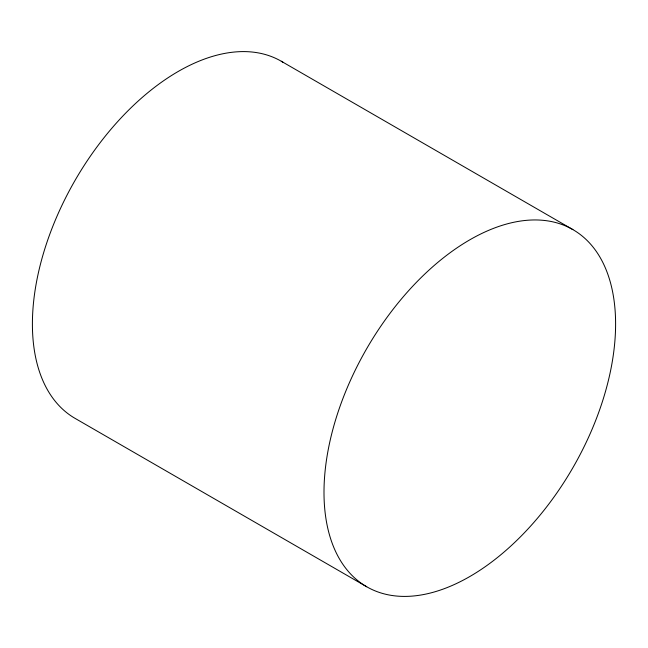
<?xml version="1.0" encoding="UTF-8"?>
<svg xmlns="http://www.w3.org/2000/svg" width="648" height="648" viewBox="0 0 648 648"><rect width="100%" height="100%" fill="white"/><g stroke="black" fill="none" stroke-linecap="round" stroke-linejoin="round"><path stroke-width="0.97" d="M281.297 61.252L572.897 229.611A206.194 119.046 -60 0 1 507.538 549.01A206.194 119.046 -60 0 1 328.965 445.913A206.194 119.046 -60 0 1 572.897 229.611M366.703 586.748L75.103 418.389A206.194 119.046 -60 0 1 75.946 178.856A206.194 119.046 -60 0 1 282.957 62.24"/></g></svg>
